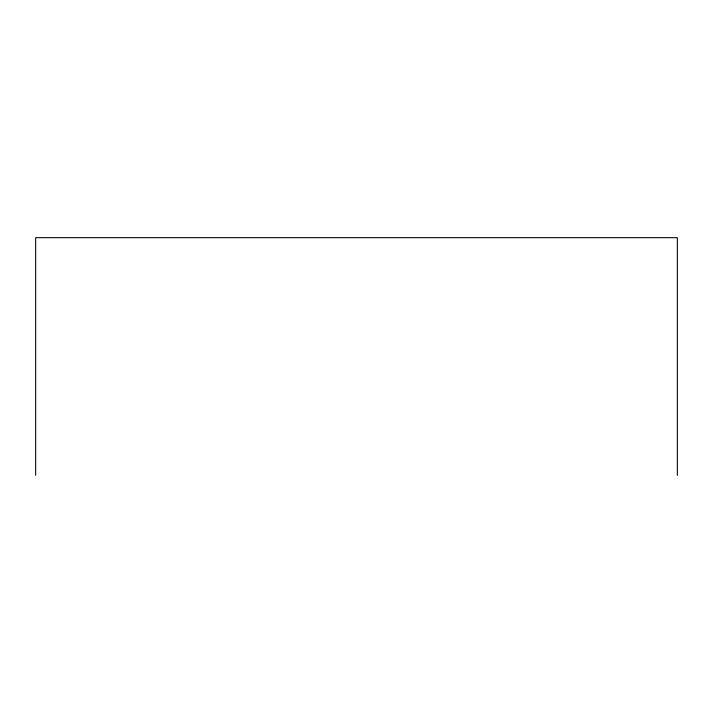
<?xml version="1.0" encoding="UTF-8"?>
<svg xmlns="http://www.w3.org/2000/svg" width="713" height="713" viewBox="0 0 713 713"><rect width="100%" height="100%" fill="white"/><g stroke="black" fill="none" stroke-linecap="round" stroke-linejoin="round"><path stroke-width="1.07" d="M677.35 475.33L677.35 237.67L35.65 237.67L35.65 475.33"/></g></svg>
